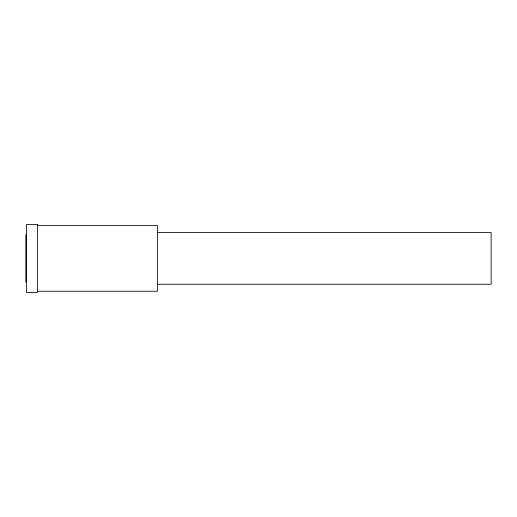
<?xml version="1.0" encoding="UTF-8"?>
<svg xmlns="http://www.w3.org/2000/svg" width="517" height="517" viewBox="0 0 517 517"><rect width="100%" height="100%" fill="white"/><g stroke="black" fill="none" stroke-linecap="round" stroke-linejoin="round"><path stroke-width="0.78" d="M37.353 225.502L157.439 225.502L157.439 291.252L37.353 291.252M157.439 232.514L491.15 232.514L491.15 284.247L157.439 284.247M25.85 234.576L25.85 282.192M37.353 224.468L26.464 224.468L26.464 292.532L37.353 292.532L37.353 224.468"/></g></svg>
